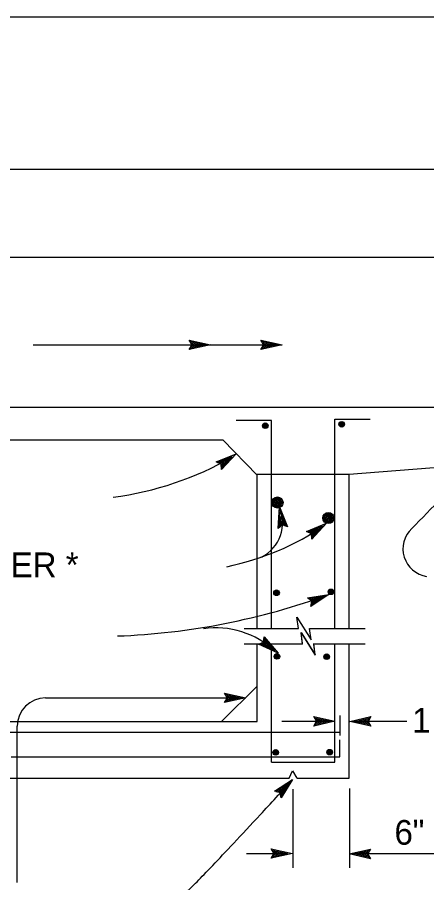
# Model space of a CAD drawing. Extents: x -894 to 866, y -472 to 714.
# Drawn here: x -496.7 to -380.8, y 468.4 to 713.6 of the extents above; entities that cross this region are included whole.
import ezdxf

# ---------------------------------------------------------------- set-up
doc = ezdxf.new("R2010")
doc.units = 0
for name, color, linetype in [('56 Stage 3 Anno', 7, 'Continuous'), ('57 Undefined', 7, 'Continuous'), ('60 Nongeo Data', 7, 'Continuous'), ('border_PLOTTING-ELEMENTS', 7, 'Continuous'), ('border_rw_22x34_Cut_Lines', 7, 'Continuous'), ('border_SHEET', 7, 'Continuous')]:
    doc.layers.add(name, color=color, linetype=linetype)

msp = doc.modelspace()

# ---------------------------------------------------------------- linework, layer by layer
at = {"layer": '56 Stage 3 Anno'}
for p, q in [((-492.22, 620.79), (-442.04, 620.79)), ((-447.24, 620.79), (-448.04, 622.13)), ((-448.04, 622.13), (-448.04, 622.13)), ((-448.04, 622.13), (-442.04, 620.79)), ((-442.04, 620.79), (-448.04, 619.46)), ((-448.04, 619.46), (-447.24, 620.79)), ((-447.83, 621.78), (-443.42, 620.8)), ((-443.44, 620.79), (-447.81, 619.82)), ((-444.81, 620.8), (-447.63, 620.17)), ((-447.59, 621.42), (-444.81, 620.8)), ((-447.42, 621.07), (-446.19, 620.8)), ((-446.19, 620.8), (-447.4, 620.53)), ((-442.04, 620.79), (-421.75, 620.79)), ((-442.04, 620.79), (-442.04, 620.79)), ((-426.95, 620.79), (-427.75, 622.13)), ((-427.75, 622.13), (-427.75, 622.13)), ((-427.75, 622.13), (-421.75, 620.79)), ((-421.75, 620.79), (-427.75, 619.46)), ((-427.75, 619.46), (-426.95, 620.79)), ((-427.54, 621.78), (-423.13, 620.8)), ((-423.14, 620.79), (-427.52, 619.82)), ((-424.51, 620.8), (-427.34, 620.17)), ((-427.3, 621.42), (-424.51, 620.8)), ((-427.12, 621.07), (-425.9, 620.8)), ((-425.9, 620.8), (-427.1, 620.53)), ((-421.75, 620.79), (-421.75, 620.79)), ((-448.04, 619.46), (-448.04, 619.46)), ((-427.75, 619.46), (-427.75, 619.46)), ((-440.46, 587.62), (-434.75, 589.89)), ((-440.08, 587.45), (-435.89, 589.11)), ((-435.9, 589.11), (-438.97, 585.84)), ((-434.75, 589.89), (-438.96, 585.41)), ((-434.75, 589.89), (-434.75, 589.89)), ((-439.05, 586.96), (-440.46, 587.62)), ((-440.46, 587.62), (-440.46, 587.62)), ((-439.69, 587.28), (-437.04, 588.34)), ((-439.35, 587.1), (-438.18, 587.56)), ((-438.96, 585.41), (-439.05, 586.96)), ((-438.18, 587.56), (-439.03, 586.66)), ((-437.04, 588.34), (-439.02, 586.23)), ((-438.96, 585.41), (-438.96, 585.41)), ((-422.89, 568.74), (-422.55, 574.88)), ((-422.55, 574.88), (-422.55, 574.88)), ((-422.55, 574.88), (-420.25, 569.18)), ((-422.57, 569.02), (-422.33, 573.52)), ((-422.32, 573.51), (-420.64, 569.36)), ((-422.25, 569.31), (-422.1, 572.16)), ((-422.1, 572.16), (-421.02, 569.47)), ((-421.7, 569.75), (-422.89, 568.74)), ((-421.94, 569.54), (-421.87, 570.79)), ((-421.87, 570.79), (-421.41, 569.65)), ((-420.25, 569.18), (-421.7, 569.75)), ((-420.25, 569.18), (-420.25, 569.18)), ((-414.86, 567.91), (-409.16, 570.2)), ((-414.48, 567.74), (-410.3, 569.42)), ((-410.3, 569.41), (-413.36, 566.14)), ((-409.16, 570.2), (-413.35, 565.71)), ((-409.16, 570.2), (-409.16, 570.2)), ((-422.89, 568.74), (-422.89, 568.74)), ((-413.45, 567.26), (-414.86, 567.91)), ((-414.86, 567.91), (-414.86, 567.91)), ((-414.09, 567.58), (-411.44, 568.64)), ((-413.75, 567.39), (-412.58, 567.86)), ((-413.35, 565.71), (-413.45, 567.26)), ((-412.58, 567.86), (-413.42, 566.96)), ((-411.44, 568.64), (-413.41, 566.53)), ((-413.35, 565.71), (-413.35, 565.71)), ((-414.57, 549.12), (-408.5, 550.07)), ((-414.24, 548.87), (-409.78, 549.56)), ((-408.5, 550.07), (-413.59, 546.63)), ((-409.79, 549.55), (-413.51, 547.05)), ((-408.5, 550.07), (-408.5, 550.07)), ((-413.34, 548.16), (-414.57, 549.12)), ((-414.57, 549.12), (-414.57, 549.12)), ((-413.89, 548.62), (-411.07, 549.06)), ((-413.6, 548.36), (-412.35, 548.55)), ((-413.59, 546.63), (-413.34, 548.16)), ((-411.07, 549.06), (-413.47, 547.44)), ((-412.35, 548.55), (-413.38, 547.86)), ((-413.59, 546.63), (-413.59, 546.63)), ((-427.04, 536.52), (-426.86, 538.07)), ((-426.94, 537.23), (-425.1, 535.04)), ((-426.9, 537.66), (-424, 534.2)), ((-426.86, 538.07), (-426.86, 538.07)), ((-426.86, 538.07), (-422.9, 533.37)), ((-428.48, 535.95), (-427.04, 536.52)), ((-422.9, 533.37), (-428.48, 535.95)), ((-428.48, 535.95), (-428.48, 535.95)), ((-424.01, 534.21), (-428.08, 536.09)), ((-425.1, 535.04), (-427.72, 536.26)), ((-426.2, 535.88), (-427.32, 536.4)), ((-427.01, 536.85), (-426.2, 535.88)), ((-422.9, 533.37), (-422.9, 533.37)), ((-488.75, 520.74), (-432.04, 520.74)), ((-437.24, 520.74), (-438.04, 522.08)), ((-438.04, 522.08), (-438.04, 522.08)), ((-438.04, 522.08), (-432.04, 520.74)), ((-437.24, 520.74), (-438.04, 522.08)), ((-438.04, 522.08), (-438.04, 522.08)), ((-438.04, 522.08), (-432.04, 520.74)), ((-432.04, 520.74), (-438.04, 519.41)), ((-438.04, 519.41), (-437.24, 520.74)), ((-432.04, 520.74), (-438.04, 519.41)), ((-438.04, 519.41), (-437.24, 520.74)), ((-437.82, 521.72), (-433.42, 520.74)), ((-437.82, 521.72), (-433.42, 520.74)), ((-433.43, 520.73), (-437.81, 519.77)), ((-433.43, 520.73), (-437.81, 519.77)), ((-434.8, 520.74), (-437.63, 520.11)), ((-434.8, 520.74), (-437.63, 520.11)), ((-437.59, 521.36), (-434.8, 520.74)), ((-437.59, 521.36), (-434.8, 520.74)), ((-437.41, 521.01), (-436.18, 520.74)), ((-437.41, 521.01), (-436.18, 520.74)), ((-436.18, 520.74), (-437.39, 520.47)), ((-436.18, 520.74), (-437.39, 520.47)), ((-432.04, 520.74), (-432.04, 520.74)), ((-432.04, 520.74), (-432.04, 520.74)), ((-438.04, 519.41), (-438.04, 519.41)), ((-438.04, 519.41), (-438.04, 519.41)), ((-411.99, 514.1), (-412.79, 515.44)), ((-412.79, 515.44), (-412.79, 515.44)), ((-412.79, 515.44), (-406.79, 514.1)), ((-412.57, 515.09), (-408.17, 514.1)), ((-402.6, 514.09), (-396.6, 515.42)), ((-401.21, 514.09), (-396.84, 515.06)), ((-396.6, 515.42), (-397.4, 514.09)), ((-396.6, 515.42), (-396.6, 515.42)), ((-496.75, 468.45), (-496.75, 512.74)), ((-421.87, 514.1), (-406.87, 514.1)), ((-406.79, 514.1), (-412.79, 512.77)), ((-412.79, 512.77), (-411.99, 514.1)), ((-412.79, 512.77), (-412.79, 512.77)), ((-408.18, 514.1), (-412.56, 513.13)), ((-409.55, 514.1), (-412.38, 513.48)), ((-412.34, 514.73), (-409.55, 514.1)), ((-412.16, 514.38), (-410.93, 514.11)), ((-410.93, 514.11), (-412.14, 513.84)), ((-406.79, 514.1), (-406.79, 514.1)), ((-396.6, 512.75), (-402.6, 514.09)), ((-402.6, 514.09), (-402.6, 514.09)), ((-401.92, 514.13), (-386.46, 514.13)), ((-396.82, 513.1), (-401.22, 514.09)), ((-399.84, 514.08), (-397.02, 514.71)), ((-397.05, 513.46), (-399.84, 514.08)), ((-398.46, 514.08), (-397.25, 514.35)), ((-397.23, 513.81), (-398.46, 514.08)), ((-397.4, 514.09), (-396.6, 512.75)), ((-396.6, 512.75), (-396.6, 512.75)), ((-418.68, 472.54), (-418.68, 494.84)), ((-402.59, 472.54), (-402.59, 495.06)), ((-431.89, 476.63), (-420.23, 476.63)), ((-424.07, 476.62), (-424.87, 477.96)), ((-424.87, 477.96), (-424.87, 477.96)), ((-424.87, 477.96), (-418.87, 476.62)), ((-418.87, 476.62), (-424.87, 475.29)), ((-424.87, 475.29), (-424.07, 476.62)), ((-424.65, 477.61), (-420.25, 476.62)), ((-420.26, 476.62), (-424.63, 475.65)), ((-421.63, 476.63), (-424.46, 476)), ((-424.42, 477.25), (-421.63, 476.63)), ((-424.24, 476.9), (-423.01, 476.63)), ((-423.01, 476.63), (-424.22, 476.36)), ((-418.87, 476.62), (-418.87, 476.62)), ((-402.77, 476.51), (-396.77, 477.84)), ((-396.77, 475.17), (-402.77, 476.51)), ((-402.77, 476.51), (-402.77, 476.51)), ((-401.86, 476.63), (-375.61, 476.63)), ((-396.99, 475.53), (-401.39, 476.51)), ((-401.38, 476.52), (-397.01, 477.48)), ((-400.01, 476.51), (-397.19, 477.14)), ((-397.22, 475.89), (-400.01, 476.51)), ((-398.63, 476.51), (-397.42, 476.78)), ((-397.4, 476.24), (-398.63, 476.51)), ((-396.77, 477.84), (-397.57, 476.51)), ((-397.57, 476.51), (-396.77, 475.17)), ((-396.77, 477.84), (-396.77, 477.84)), ((-424.87, 475.29), (-424.87, 475.29)), ((-396.77, 475.17), (-396.77, 475.17))]:
    msp.add_line(p, q, dxfattribs=at)
msp.add_lwpolyline([(-423.9, 494.29), (-418.82, 497.57), (-422.03, 492.44), (-422.13, 492.84), (-419.78, 496.59), (-423.51, 494.19), (-423.11, 494.09), (-420.73, 495.63), (-422.23, 493.23), (-422.33, 493.62), (-421.68, 494.66), (-422.72, 494), (-422.41, 493.92), (-422.03, 492.44), (-422.41, 493.92)], close=True, dxfattribs=at)
for centre, radius, start, end in [((-482.05, 669.8), 93.07, 277.6814, 299.7385), ((-752.57, 936.53), 519.94, 314.9776, 317.669), ((-432.47, 570.3), 10.84, 296.909, 24.5061), ((-452.96, 633.11), 76.78, 281.6512, 304.346), ((-379.61, 562.98), 7.93, 133.4967, 261.0076), ((-475.58, 732.86), 194.72, 272.107, 290.1518), ((-440.55, 516.24), 24.35, 46.6058, 98.2641), ((-488.75, 512.74), 8, 90, 180)]:
    msp.add_arc(centre, radius, start, end, dxfattribs=at)
msp.add_open_spline([(-441.9, 451.51), (-447.17, 451.62), (-451.81, 452.46), (-453.87, 460.67), (-440.31, 474.16), (-418.82, 497.57)], degree=2, dxfattribs=at)
at = {"layer": '60 Nongeo Data'}
for p, q in [((-684.69, 603.08), (-354.81, 603.08)), ((-424.79, 599.32), (-434.79, 599.32)), ((-424.79, 540.31), (-424.79, 599.32)), ((-406.79, 599.66), (-396.79, 599.66)), ((-406.79, 540.2), (-406.79, 599.66)), ((-598.99, 593.87), (-438.54, 593.87)), ((-438.54, 593.87), (-428.79, 583.88)), ((-402.79, 584.08), (-369.09, 586.75)), ((-429.07, 584.08), (-402.79, 584.08)), ((-428.79, 540.42), (-428.79, 583.88)), ((-402.79, 540.26), (-402.79, 583.91)), ((-432.51, 540.39), (-417.15, 540.39)), ((-413.98, 540.39), (-398.28, 540.39)), ((-432.51, 536.09), (-415.97, 536.09)), ((-428.79, 514), (-428.79, 536.08)), ((-428.79, 515.29), (-428.79, 535.86)), ((-424.79, 502.5), (-424.79, 535.97)), ((-412.82, 536.09), (-398.28, 536.09)), ((-406.79, 502.5), (-406.79, 536.02)), ((-402.79, 498), (-402.79, 536.02)), ((-428.86, 524.03), (-438.89, 514)), ((-405.33, 510.05), (-405.33, 515.73)), ((-608.79, 514), (-428.79, 514)), ((-502.49, 511), (-405.33, 511)), ((-405.41, 504), (-405.41, 508.84)), ((-498.48, 504), (-405.41, 504)), ((-424.79, 502.5), (-406.79, 502.5)), ((-684.91, 498), (-419.74, 498)), ((-419.77, 498.02), (-418.82, 500.08)), ((-418.79, 500.08), (-417.57, 497.99)), ((-417.54, 498), (-402.79, 498))]:
    msp.add_line(p, q, dxfattribs=at)
for points in [[(-417.15, 540.39), (-417.55, 543.56), (-413.58, 537.21), (-413.98, 540.39)], [(-415.97, 536.1), (-416.36, 539.27), (-412.4, 532.92), (-412.79, 536.1)], [(-415.97, 535.98), (-416.36, 539.15), (-412.4, 532.8), (-412.79, 535.98)]]:
    msp.add_lwpolyline(points, dxfattribs=at)
for centre, radius in [((-426.53, 597.85), 0.791), ((-426.54, 597.86), 0.66), ((-426.54, 597.86), 0.525), ((-426.53, 597.87), 0.404), ((-404.88, 598.25), 0.791), ((-404.88, 598.25), 0.791), ((-404.89, 598.26), 0.66), ((-404.89, 598.26), 0.66), ((-404.89, 598.26), 0.525), ((-404.89, 598.26), 0.525), ((-404.88, 598.27), 0.404), ((-404.88, 598.27), 0.404), ((-404.86, 598.27), 0.262), ((-404.86, 598.27), 0.262), ((-404.85, 598.25), 0.117), ((-404.85, 598.25), 0.117), ((-426.51, 597.88), 0.262), ((-426.5, 597.86), 0.117), ((-423.09, 576.09), 1.58), ((-423.11, 576.12), 1.32), ((-423.1, 576.12), 1.05), ((-423.08, 576.13), 0.808), ((-423.04, 576.14), 0.523), ((-423.02, 576.1), 0.234), ((-408.65, 571.68), 1.58), ((-408.67, 571.71), 1.32), ((-408.66, 571.71), 1.05), ((-408.64, 571.72), 0.808), ((-408.61, 571.73), 0.523), ((-408.59, 571.7), 0.234), ((-423.34, 550.52), 0.791), ((-423.35, 550.53), 0.66), ((-423.34, 550.53), 0.525), ((-423.33, 550.54), 0.404), ((-423.31, 550.54), 0.262), ((-423.3, 550.52), 0.117), ((-407.91, 550.79), 0.791), ((-407.92, 550.81), 0.66), ((-407.92, 550.81), 0.525), ((-407.91, 550.82), 0.404), ((-407.89, 550.82), 0.262), ((-407.88, 550.8), 0.117), ((-423.22, 532.5), 0.791), ((-423.23, 532.52), 0.66), ((-423.23, 532.52), 0.525), ((-423.22, 532.52), 0.404), ((-423.2, 532.53), 0.262), ((-423.19, 532.51), 0.117), ((-409.14, 532.39), 0.791), ((-409.15, 532.4), 0.66), ((-409.14, 532.4), 0.525), ((-409.13, 532.41), 0.404), ((-409.11, 532.41), 0.262), ((-409.1, 532.4), 0.117), ((-423.58, 505.3), 0.791), ((-423.58, 505.3), 0.791), ((-423.58, 505.3), 0.791), ((-423.58, 505.3), 0.791), ((-423.59, 505.31), 0.66), ((-423.59, 505.31), 0.66), ((-423.59, 505.31), 0.66), ((-423.59, 505.31), 0.66), ((-423.58, 505.31), 0.525), ((-423.58, 505.31), 0.525), ((-423.58, 505.31), 0.525), ((-423.58, 505.31), 0.525), ((-423.57, 505.32), 0.404), ((-423.57, 505.32), 0.404), ((-423.57, 505.32), 0.404), ((-423.57, 505.32), 0.404), ((-423.56, 505.32), 0.262), ((-423.56, 505.32), 0.262), ((-423.56, 505.32), 0.262), ((-423.56, 505.32), 0.262), ((-423.54, 505.31), 0.117), ((-423.54, 505.31), 0.117), ((-423.54, 505.31), 0.117), ((-423.54, 505.31), 0.117), ((-408.3, 505.35), 0.791), ((-408.3, 505.35), 0.791), ((-408.31, 505.37), 0.66), ((-408.31, 505.37), 0.66), ((-408.3, 505.37), 0.525), ((-408.3, 505.37), 0.525), ((-408.29, 505.37), 0.404), ((-408.29, 505.37), 0.404), ((-408.27, 505.38), 0.262), ((-408.27, 505.38), 0.262), ((-408.27, 505.37), 0.117), ((-408.26, 505.36), 0.117)]:
    msp.add_circle(centre, radius, dxfattribs=at)
at = {"layer": 'border_PLOTTING-ELEMENTS'}
for points in [[(-894.04, -472.44), (865.96, -472.44), (865.96, 713.56), (-894.04, 713.56)], [(-864.04, 670.56), (835.96, 670.56), (835.96, -429.44), (-864.04, -429.44)]]:
    msp.add_lwpolyline(points, close=True, dxfattribs=at)
at = {"layer": 'border_rw_22x34_Cut_Lines'}
msp.add_lwpolyline([(-864.04, 670.56), (835.96, 670.56), (835.96, -429.44), (-864.04, -429.44)], close=True, dxfattribs=at)
at = {"layer": 'border_SHEET'}
msp.add_line((-814.04, 645.56), (810.96, 645.56), dxfattribs=at)

# ---------------------------------------------------------------- texts
at = {"layer": '57 Undefined'}
for s, p in [('#8 TOTAL 2 PER GIRDER *', (-597.48, 554.93)), ('1 1/2" Clr,', (-384.95, 510.9))]:
    msp.add_text(s, height=7, dxfattribs=at).set_placement(p)
msp.add_text('6"', height=7, rotation=1, dxfattribs=at).set_placement((-389.89, 479.09))

doc.saveas('drawing.dxf')
